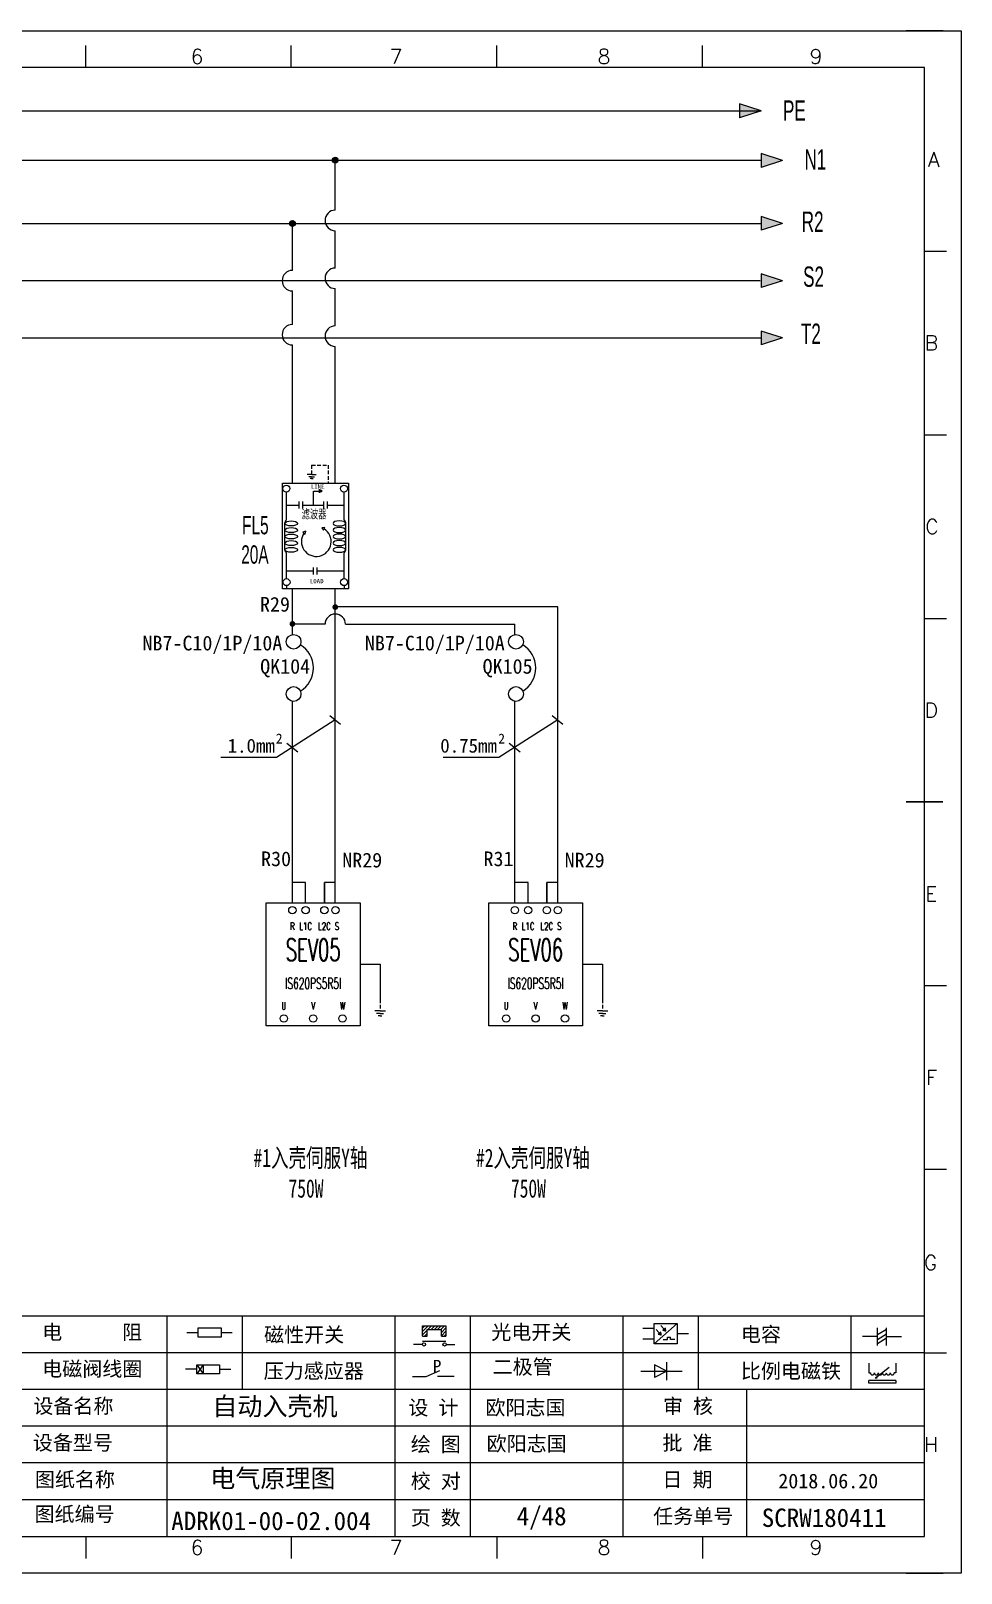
# Model space of a CAD drawing. Header units: millimetres. Extents: x 336 to 12810, y -1577 to 4105.
# Drawn here: x 7777.6 to 7904.3, y -58.4 to 151.6 of the extents above; entities that cross this region are included whole.
import ezdxf
from ezdxf.enums import TextEntityAlignment as Align

# ---------------------------------------------------------------- set-up
doc = ezdxf.new("R2010")
doc.units = ezdxf.units.MM
doc.linetypes.add('DASHED', pattern=[0.75, 0.5, -0.25])
for name, color, linetype in [('0015LEVEL_0', 7, 'Continuous'), ('AE_BOR', 1, 'Continuous'), ('MISC', 2, 'Continuous'), ('SYMS', 7, 'Continuous'), ('主图', 7, 'Continuous')]:
    doc.layers.add(name, color=color, linetype=linetype)
doc.styles.get("Standard").update_dxf_attribs({"font": ''})
doc.styles.add('STYLE1', font='italic.shx', dxfattribs={"width": 0.68, "height": 3, "bigfont": 'xc00.shx'})
doc.styles.add('WD', font='romans.shx', dxfattribs={"width": 0.8, "bigfont": 'gbcbig.shx'})
doc.styles.add('样式 0', font='')
doc.styles.add('样式 8', font='arial.ttf', dxfattribs={"width": 0.6, "height": 2.5})
doc.styles.add('汉字', font='')
doc.styles.get('Standard').set_extended_font_data('SimSun')
doc.styles.get('样式 0').set_extended_font_data('KaiTi_GB2312')
doc.styles.get('汉字').set_extended_font_data('新宋体')

# ---------------------------------------------------------------- blocks, each defined once
blk = doc.blocks.new('磁性开关')
at = {"linetype": 'ByBlock'}
h = blk.add_hatch(dxfattribs=at)
h.set_pattern_fill('ANSI31', color=256, scale=0.1, style=0)
h.paths.add_polyline_path([(-1910.88, -776.69), (-1910.88, -775.29), (-1907.69, -775.29), (-1907.69, -776.69), (-1908.31, -776.69), (-1908.31, -775.79), (-1910.25, -775.79), (-1910.25, -776.69)])
for p, q in [((-1910.88, -776.69), (-1910.88, -775.29)), ((-1910.88, -775.29), (-1907.69, -775.29)), ((-1910.88, -776.69), (-1910.25, -776.69)), ((-1910.25, -776.69), (-1910.25, -775.79)), ((-1910.25, -775.79), (-1908.31, -775.79)), ((-1908.31, -776.69), (-1908.31, -775.79)), ((-1908.31, -776.69), (-1907.69, -776.69)), ((-1907.69, -775.29), (-1907.69, -776.69)), ((-1910.91, -777.81), (-1912.09, -777.81)), ((-1910.88, -777.39), (-1907.69, -777.39)), ((-1907.66, -777.81), (-1906.48, -777.81))]:
    blk.add_line(p, q, dxfattribs=at)
for centre in [(-1910.68, -777.81), (-1907.88, -777.81)]:
    blk.add_circle(centre, 0.225, dxfattribs=at)
blk = doc.blocks.new('光电开关')
at = {"linetype": 'ByBlock'}
h = blk.add_hatch(dxfattribs=at)
h.set_pattern_fill('ANSI31', color=256, scale=0.01, style=0)
h.set_pattern_definition([(45, (0.172267, 0), (-0.0224506403, 0.0224506403), [])])
h.paths.add_polyline_path([(-1882.44, -776.34), (-1882.5, -775.91), (-1882.68, -776.07)])
h.paths.add_polyline_path([(-1882.86, -776.23), (-1882.44, -776.34), (-1882.68, -776.07)])
h.paths.add_polyline_path([(-1883.05, -776.88), (-1883.11, -776.45), (-1883.29, -776.61)])
h.paths.add_polyline_path([(-1883.47, -776.77), (-1883.05, -776.88), (-1883.29, -776.61)])
for p, q in [((-1884.01, -775.96), (-1885.56, -775.96)), ((-1880.91, -775.3), (-1884.01, -778.05)), ((-1883.75, -776.09), (-1883.05, -776.88)), ((-1883.11, -776.45), (-1883.47, -776.77)), ((-1883.05, -776.88), (-1883.47, -776.77)), ((-1883.14, -775.55), (-1882.44, -776.34)), ((-1883.05, -776.88), (-1883.11, -776.45)), ((-1882.5, -775.91), (-1882.86, -776.23)), ((-1882.44, -776.34), (-1882.86, -776.23)), ((-1882.44, -776.34), (-1882.5, -775.91)), ((-1879.37, -776.67), (-1880.91, -776.67)), ((-1884.01, -777.39), (-1885.56, -777.39)), ((-1882.78, -777.47), (-1882.23, -777.47)), ((-1882.23, -777.47), (-1882.23, -777.14)), ((-1882.23, -777.14), (-1881.78, -777.14)), ((-1881.78, -777.47), (-1881.78, -777.14)), ((-1881.23, -777.47), (-1881.78, -777.47))]:
    blk.add_line(p, q, dxfattribs=at)
blk.add_lwpolyline([(-1884.01, -775.3), (-1880.91, -775.3), (-1880.91, -778.05), (-1884.01, -778.05)], close=True, dxfattribs=at)
blk = doc.blocks.new('电磁阀线圈')
at = {"linetype": 'ByBlock'}
for p, q in [((-1854.61, -796.54), (-1856.17, -796.54)), ((-1854.61, -795.92), (-1853.75, -797.16)), ((-1853.75, -795.92), (-1854.61, -797.16)), ((-1853.75, -795.92), (-1853.75, -797.16)), ((-1851.53, -796.54), (-1849.97, -796.54))]:
    blk.add_line(p, q, dxfattribs=at)
blk.add_lwpolyline([(-1854.61, -795.92), (-1851.53, -795.92), (-1851.53, -797.16), (-1854.61, -797.16)], close=True, dxfattribs=at)
blk = doc.blocks.new('压力感应器')
at = {"linetype": 'ByBlock'}
for p, q in [((-1815.59, -777.73), (-1813.71, -776.93)), ((-1817.44, -777.73), (-1815.59, -777.73)), ((-1811.78, -777.73), (-1814.05, -777.73))]:
    blk.add_line(p, q, dxfattribs=at)
at = {"linetype": 'ByBlock', "insert": (-1814.65, -775.48), "char_height": 1.68, "width": 1.2242, "attachment_point": 1}
blk.add_mtext('{\\fNSimSun|b0|i0|c134|p49;P}', dxfattribs=at)
blk = doc.blocks.new('二极管')
at = {"linetype": 'ByBlock'}
for p, q in [((-1787.52, -776.77), (-1781.92, -776.77)), ((-1783.97, -776.77), (-1785.69, -775.9)), ((-1785.69, -775.9), (-1785.69, -777.65)), ((-1783.97, -776.77), (-1785.69, -777.65)), ((-1783.97, -777.99), (-1783.97, -775.56))]:
    blk.add_line(p, q, dxfattribs=at)
blk = doc.blocks.new('电容')
at = {"linetype": 'ByBlock'}
for p, q in [((-1756.08, -782.99), (-1756.08, -780.56)), ((-1754.86, -780.79), (-1756.08, -781.55)), ((-1754.86, -782.99), (-1754.86, -780.56)), ((-1756.08, -781.77), (-1758.13, -781.77)), ((-1754.86, -781.44), (-1756.08, -782.2)), ((-1754.86, -781.99), (-1756.08, -782.75)), ((-1754.86, -781.77), (-1752.81, -781.77))]:
    blk.add_line(p, q, dxfattribs=at)
blk = doc.blocks.new('比例电磁阀')
at = {"linetype": 'ByBlock'}
for p, q in [((-1757.26, -775.38), (-1757.26, -776.71)), ((-1757.26, -776.71), (-1757.05, -776.71)), ((-1754.5, -775.98), (-1756.35, -777.44)), ((-1753.58, -776.71), (-1753.8, -776.71)), ((-1753.58, -775.38), (-1753.58, -776.71)), ((-1753.6, -777.73), (-1757.25, -777.73)), ((-1757.25, -778.13), (-1757.25, -777.73)), ((-1753.6, -778.13), (-1757.25, -778.13)), ((-1756.35, -777.44), (-1756.25, -777.25)), ((-1756.35, -777.44), (-1756.15, -777.38)), ((-1756.15, -777.38), (-1756.25, -777.25)), ((-1753.6, -777.73), (-1753.6, -778.13))]:
    blk.add_line(p, q, dxfattribs=at)
for centre in [(-1756.78, -776.71), (-1756.24, -776.71), (-1755.7, -776.71), (-1755.15, -776.71), (-1754.61, -776.71), (-1754.07, -776.71)]:
    blk.add_arc(centre, 0.271, 180, 0, dxfattribs=at)
blk = doc.blocks.new('电阻')
at = {"linetype": 'ByBlock'}
for p, q in [((-3.09, 0), (-1.57, 0)), ((1.57, 0), (3.09, 0))]:
    blk.add_line(p, q, dxfattribs=at)
blk.add_lwpolyline([(-1.57, 0.63), (1.57, 0.63), (1.57, -0.63), (-1.57, -0.63)], close=True, dxfattribs=at)
blk = doc.blocks.new('电控横A4')
for p, q in [((292, -5), (5, -5)), ((292, -205), (292, -5)), ((10.03, -205), (289.53, -205)), ((130.8, -205), (190.75, -205)), ((190.75, -205), (259.54, -205))]:
    blk.add_line(p, q)
at = {"linetype": 'ByBlock'}
for p, q in [((292, -175), (5, -175)), ((292, -180), (5, -180)), ((292, -185), (5, -185)), ((292, -190), (5, -190)), ((292, -195), (5, -195)), ((292, -200), (168.03, -200))]:
    blk.add_line(p, q, dxfattribs=at)
at = {"color": 0, "lineweight": -2}
for p, q in [((188.84, -175), (188.84, -185)), ((199.08, -175), (199.08, -185)), ((219.89, -175), (219.89, -185)), ((230.12, -175), (230.12, -185)), ((250.93, -175), (250.93, -185)), ((261.17, -175), (261.17, -185)), ((281.98, -175), (281.98, -185)), ((188.84, -185), (188.84, -204.92)), ((219.89, -185), (219.89, -205)), ((230.12, -185), (230.12, -205)), ((250.93, -185), (250.93, -205)), ((267.79, -185), (267.79, -205))]:
    blk.add_line(p, q, dxfattribs=at)
at = {"color": 0, "ltscale": 2}
for p, q in [((292, -205), (292, -183.55)), ((259.54, -205), (289.53, -205)), ((259.54, -205), (292, -205))]:
    blk.add_line(p, q, dxfattribs=at)
at = {"layer": 'AE_BOR', "color": 1, "lineweight": 15}
for p, q in [((0, 0), (297, 0)), ((297, 0), (297, -210)), ((297, -210), (0, -210))]:
    blk.add_line(p, q, dxfattribs=at)
at = {"layer": 'AE_BOR'}
for p, q in [((177.78, -5), (177.78, -2)), ((205.78, -5), (205.78, -2)), ((233.78, -5), (233.78, -2)), ((261.78, -5), (261.78, -2)), ((292, -30), (295, -30)), ((292, -55), (295, -55)), ((292, -80), (295, -80)), ((292, -130), (295, -130)), ((292, -155), (295, -155)), ((292, -180), (295, -180)), ((177.78, -205), (177.78, -208)), ((205.78, -205), (205.78, -208)), ((233.78, -205), (233.78, -208)), ((261.78, -205), (261.78, -208))]:
    blk.add_line(p, q, dxfattribs=at)
at = {"layer": 'AE_BOR', "lineweight": 30}
for p, q in [((294.53, 0), (289.53, 0)), ((294.53, -210), (289.53, -210))]:
    blk.add_line(p, q, dxfattribs=at)
at = {"layer": 'AE_BOR', "color": 2, "lineweight": 30}
blk.add_line((289.5, -105), (294.5, -105), dxfattribs=at)
at = {"linetype": 'ByBlock'}
for name, p in [('磁性开关', (2134.53, 598.96)), ('光电开关', (2139.22, 599.27)), ('电容', (2041.69, 603.98)), ('电磁阀线圈', (2047.53, 614.3)), ('压力感应器', (2039.72, 594.52)), ('二极管', (2040.91, 594.27)), ('比例电磁阀', (2041.69, 593.98))]:
    blk.add_blockref(name, p, dxfattribs=at)
blk.add_blockref('电阻', (194.66, -177.22))
at = {"char_height": 2, "attachment_point": 1, "style": '汉字'}
for s, insert in [('{\\fKaiTi_GB2312|b0|i0|c134|p49;电      阻}', (171.86, -176.19)), ('{\\fKaiTi_GB2312|b0|i0|c134|p49;磁性开关}', (202.07, -176.53)), ('{\\fKaiTi_GB2312|b0|i0|c134|p49;光电开关}', (233.02, -176.19)), ('{\\fKaiTi_GB2312|b0|i0|c134|p49;电容}', (267, -176.48)), ('{\\fKaiTi_GB2312|b0|i0|c134|p49;电磁阀线圈}', (171.86, -181.19)), ('{\\fKaiTi_GB2312|b0|i0|c134|p49;压力感应器}', (202.02, -181.47)), ('{\\fKaiTi_GB2312|b0|i0|c134|p49;二极管}', (233.2, -180.91)), ('{\\fKaiTi_GB2312|b0|i0|c134|p49;比例电磁铁}', (267, -181.48)), ('设备名称', (170.65, -186.24)), ('{\\fKaiTi_GB2312|b0|i0|c134|p0;设 计}', (221.72, -186.46)), ('{\\fKaiTi_GB2312|b0|i0|c134|p0;审 核}', (256.39, -186.25)), ('设备型号', (170.58, -191.24)), ('{\\fKaiTi_GB2312|b0|i0|c134|p0;批 准}', (256.32, -191.25)), ('{\\fKaiTi_GB2312|b0|i0|c134|p0;绘 图}', (222.05, -191.46)), ('图纸名称', (170.86, -196.24)), ('{\\fKaiTi_GB2312|b0|i0|c134|p0;校 对}', (222.05, -196.46)), ('{\\fKaiTi_GB2312|b0|i0|c134|p0;日 期}', (256.32, -196.25)), ('图纸编号', (170.81, -200.96)), ('{\\fKaiTi_GB2312|b0|i0|c134|p0;页 数}', (222.05, -201.46)), ('任务单号', (255.06, -201.25))]:
    blk.add_mtext(s, dxfattribs=dict(at, insert=insert))
at = {"insert": (272.1, -196.45), "char_height": 2, "width": 60.2542, "attachment_point": 1}
blk.add_mtext('{\\fKaiTi_GB2312|b0|i0|c134|p49;2018.06.20}', dxfattribs=at)
at = {"layer": 'AE_BOR', "style": 'WD'}
for s, p in [('6', (192.94, -4.5)), ('7', (220.04, -4.5)), ('8', (248.37, -4.5)), ('9', (277.23, -4.5)), ('6', (192.94, -207.5)), ('7', (220.04, -207.5)), ('8', (248.37, -207.5)), ('9', (277.23, -207.5))]:
    blk.add_text(s, height=2, dxfattribs=at).set_placement(p, align=Align.CENTER)
for s, p in [('A', (294.03, -17.5)), ('B', (293.84, -42.5)), ('C', (293.93, -67.5)), ('D', (293.84, -92.5)), ('E', (293.74, -117.5)), ('F', (293.74, -142.5)), ('F', (293.74, -142.5)), ('G', (293.74, -167.72)), ('H', (293.84, -192.5))]:
    blk.add_text(s, height=2, dxfattribs=at).set_placement(p, align=Align.MIDDLE_RIGHT)
blk = doc.blocks.new('WDDOT')
blk.add_hatch(color=256).paths.add_polyline_path([(0.5, 0, 1), (-0.5, 0, 1)])
blk.add_circle((0, 0), 0.5)
blk = doc.blocks.new('SEV_Sch')
at = {"lineweight": 0}
for p, q in [((10.39, -8.37), (13.1, -8.37)), ((13.1, -8.37), (13.1, -13.16))]:
    blk.add_line(p, q, dxfattribs=at)
at = {"color": 2, "linetype": 'DASHED'}
blk.add_line((13.1, -13.16), (13.1, -14.72), dxfattribs=at)
at = {"color": 2, "lineweight": 0}
for p, q in [((13.1, -14.72), (12.37, -14.72)), ((13.11, -14.72), (13.83, -14.72))]:
    blk.add_line(p, q, dxfattribs=at)
at = {"color": 2}
for p, q in [((13.1, -15.09), (12.61, -15.09)), ((13.1, -15.39), (12.85, -15.39)), ((13.1, -15.09), (13.58, -15.09)), ((13.1, -15.39), (13.34, -15.39))]:
    blk.add_line(p, q, dxfattribs=at)
at = {"lineweight": 0}
blk.add_lwpolyline([(-2.39, 0), (10.39, 0), (10.39, -16.75), (-2.39, -16.75)], close=True, dxfattribs=at)
for centre in [(1.16, -1), (2.97, -1), (5.52, -1), (7.02, -1.01), (0, -15.75), (4, -15.75), (8, -15.75)]:
    blk.add_circle(centre, 0.5, dxfattribs=at)
at = {"lineweight": 0, "style": 'WD'}
for s, width, p in [('R', 0.7, (1.16, -3.7)), ('L1C', 0.7, (2.97, -3.7)), ('L2C', 0.7, (5.52, -3.7)), ('S', 0.7, (7.23, -3.7)), ('U', 0.6, (0, -14.52)), ('V', 0.6, (4, -14.52)), ('W', 0.6, (8, -14.52))]:
    blk.add_text(s, height=1, dxfattribs=dict(at, width=width)).set_placement(p, align=Align.CENTER)
at = {"lineweight": 0, "style": 'WD', "width": 0.8}
for tag, height, p in [('编号', 3, (4, -7.9)), ('型号', 1.5, (4, -11.72))]:
    blk.add_attdef(tag, text='', height=height, dxfattribs=at).set_placement(p, align=Align.CENTER)

msp = doc.modelspace()

# ---------------------------------------------------------------- hatches: boundary and pattern name
for points in [[(7819.431, 134.034, 1), (7818.645, 134.034, 1)], [(7877.022, 133.048), (7877.022, 134.919), (7879.941, 133.984)], [(7877.022, 126.353), (7879.941, 125.418), (7877.022, 124.483)], [(7813.591, 125.418, 1), (7812.804, 125.418, 1)], [(7877.022, 118.557), (7879.941, 117.622), (7877.022, 116.686)], [(7877.022, 110.761), (7879.941, 109.825), (7877.022, 108.89)]]:
    msp.add_hatch(color=256).paths.add_polyline_path(points)
h = msp.add_hatch(color=256)
edge = h.paths.add_edge_path()
edge.add_arc((7819.037, 73.174), 0.393, 0, 360)
h = msp.add_hatch(color=256)
edge = h.paths.add_edge_path()
edge.add_arc((7813.207, 70.89), 0.393, 0, 360)
at = {"layer": 'MISC'}
msp.add_hatch(color=256, dxfattribs=at).paths.add_polyline_path([(7874.104, 139.813), (7874.104, 141.683), (7877.022, 140.748)])

# ---------------------------------------------------------------- linework, layer by layer
for p, q in [((7877.022, 134.919), (7877.022, 133.048)), ((7879.941, 133.984), (7877.022, 134.919)), ((7879.941, 133.984), (7877.022, 133.048)), ((7877.022, 126.353), (7877.022, 124.483)), ((7879.941, 125.418), (7877.022, 126.353)), ((7725.086, 125.418), (7877.022, 125.418)), ((7879.941, 125.418), (7877.022, 124.483)), ((7725.086, 117.656), (7876.915, 117.656)), ((7877.022, 118.557), (7877.022, 116.686)), ((7879.941, 117.622), (7877.022, 118.557)), ((7879.941, 117.622), (7877.022, 116.686)), ((7723.021, 109.821), (7877.01, 109.821)), ((7877.022, 110.761), (7877.022, 108.89)), ((7879.941, 109.825), (7877.022, 110.761)), ((7879.941, 109.825), (7877.022, 108.89)), ((7849.327, 73.209), (7819.038, 73.209)), ((7817.644, 70.836), (7813.197, 70.836)), ((7820.432, 70.836), (7843.486, 70.836)), ((7819.038, 57.807), (7811.042, 52.683)), ((7849.327, 57.807), (7841.331, 52.683)), ((7811.042, 52.683), (7803.446, 52.683)), ((7841.331, 52.683), (7833.735, 52.683)), ((7815.001, 35.684), (7813.197, 35.684)), ((7815.001, 32.916), (7815.001, 35.684)), ((7819.038, 35.684), (7817.552, 35.684)), ((7817.552, 32.916), (7817.552, 35.684)), ((7817.552, 35.684), (7817.552, 32.916)), ((7845.29, 35.684), (7843.486, 35.684)), ((7845.29, 32.916), (7845.29, 35.684)), ((7849.327, 35.684), (7847.841, 35.684)), ((7847.841, 35.684), (7847.841, 32.916)), ((7847.841, 32.916), (7847.841, 35.684)), ((7817.552, 32.916), (7817.552, 32.916)), ((7847.841, 32.916), (7847.841, 32.916))]:
    msp.add_line(p, q)
at = {"color": 0}
msp.add_line((7877.022, 133.984), (7641.319, 133.984), dxfattribs=at)
at = {"color": 0, "ltscale": 2}
for p, q in [((7819.038, 127.22), (7819.038, 134.234)), ((7813.24, 125.561), (7812.847, 125.561)), ((7813.197, 119.016), (7813.197, 125.418)), ((7819.038, 119.345), (7819.038, 124.431)), ((7813.197, 111.659), (7813.197, 116.227)), ((7819.038, 111.47), (7819.038, 116.556))]:
    msp.add_line(p, q, dxfattribs=at)
at = {"linetype": 'Continuous', "lineweight": 0}
for p, q in [((7813.197, 90.06), (7813.197, 108.871)), ((7819.038, 90.06), (7819.038, 108.681)), ((7813.197, 69.441), (7813.197, 75.649)), ((7819.038, 60.693), (7819.038, 75.649)), ((7849.327, 60.693), (7849.327, 73.209)), ((7843.486, 69.441), (7843.486, 70.836)), ((7813.197, 32.916), (7813.197, 60.359)), ((7819.038, 32.916), (7819.038, 60.693)), ((7843.486, 32.916), (7843.486, 60.359)), ((7849.327, 32.916), (7849.327, 60.693))]:
    msp.add_line(p, q, dxfattribs=at)
at = {"color": 2, "linetype": 'DASHED'}
msp.add_line((7815.825, 92.511), (7815.825, 91.238), dxfattribs=at)
at = {"color": 2, "linetype": 'DASHED', "lineweight": 0}
for p, q in [((7815.825, 92.511), (7818.085, 92.511)), ((7818.085, 92.511), (7818.085, 90.06))]:
    msp.add_line(p, q, dxfattribs=at)
at = {"color": 2, "lineweight": 0}
for p, q in [((7815.825, 91.238), (7815.23, 91.238)), ((7815.834, 91.232), (7816.429, 91.232))]:
    msp.add_line(p, q, dxfattribs=at)
at = {"color": 2}
for p, q in [((7815.825, 90.931), (7815.429, 90.931)), ((7815.825, 90.687), (7815.623, 90.687)), ((7815.825, 90.931), (7816.221, 90.931)), ((7815.825, 90.687), (7816.027, 90.687))]:
    msp.add_line(p, q, dxfattribs=at)
at = {"lineweight": 0}
for p, q in [((7812.401, 76.099), (7812.401, 75.649)), ((7820.236, 76.099), (7820.236, 75.649))]:
    msp.add_line(p, q, dxfattribs=at)
msp.add_lwpolyline([(7811.851, 90.06), (7820.835, 90.06), (7820.835, 75.649), (7811.851, 75.649)], close=True)
for centre in [(7819.038, 134.034), (7813.197, 125.418)]:
    msp.add_circle(centre, 0.393)
for centre in [(7813.361, 68.454), (7843.65, 68.454), (7813.361, 61.345), (7843.65, 61.345)]:
    msp.add_circle(centre, 1, dxfattribs=at)
at = {"color": 0, "ltscale": 2}
for centre, start, end in [((7819.038, 125.825), 90, 270), ((7813.197, 117.622), 90, 270), ((7819.038, 117.95), 90, 270), ((7813.197, 110.265), 90, 270), ((7819.038, 110.075), 90, 270), ((7819.038, 70.836), 0, 180)]:
    msp.add_arc(centre, 1.394, start, end, dxfattribs=at)
at = {"lineweight": 0}
for centre in [(7812.368, 64.9), (7842.657, 64.9)]:
    msp.add_arc(centre, 3.691, 301.18201, 58.81799, dxfattribs=at)
at = {"layer": '0015LEVEL_0'}
for p, q in [((7812.401, 85.048), (7812.401, 88.831)), ((7816.059, 87.071), (7816.059, 88.982)), ((7816.059, 88.982), (7816.881, 88.982)), ((7816.881, 88.724), (7816.881, 89.239)), ((7817.002, 88.773), (7817.002, 89.19)), ((7817.111, 88.817), (7817.111, 89.146)), ((7817.22, 88.861), (7817.22, 89.102)), ((7820.236, 85.048), (7820.236, 88.831)), ((7812.401, 87.071), (7814.142, 87.071)), ((7814.142, 86.589), (7814.142, 87.554)), ((7814.624, 86.589), (7814.624, 87.554)), ((7814.624, 87.071), (7817.495, 87.071)), ((7817.495, 86.589), (7817.495, 87.554)), ((7817.977, 86.589), (7817.977, 87.554)), ((7817.977, 87.071), (7820.236, 87.071)), ((7812.18, 80.976), (7812.18, 84.651)), ((7820.457, 80.976), (7820.457, 84.651)), ((7812.401, 77.05), (7812.401, 80.58)), ((7820.236, 77.05), (7820.236, 80.58)), ((7812.401, 78.096), (7816.078, 78.096)), ((7816.078, 77.613), (7816.078, 78.579)), ((7816.559, 77.613), (7816.559, 78.579)), ((7816.559, 78.096), (7820.236, 78.096))]:
    msp.add_line(p, q, dxfattribs=at)
for points in [[(7817.201, 83.977), (7817.436, 83.632), (7817.618, 84.008)], [(7815.011, 83.522), (7814.62, 83.373), (7814.944, 83.109)]]:
    msp.add_lwpolyline(points, close=True, dxfattribs=at)
for centre in [(7812.383, 89.306), (7820.218, 89.306), (7812.401, 76.574), (7820.236, 76.574)]:
    msp.add_circle(centre, 0.476, dxfattribs=at)
for centre, radius, start, end in [((7812.646, 84.651), 0.466, 121.74768, 180), ((7819.991, 84.651), 0.466, 0, 58.25232), ((7816.456, 82.101), 2.025, 145.73827, 58.06616), ((7812.646, 80.976), 0.466, 180, 238.25232), ((7819.991, 80.976), 0.466, 301.74768, 0)]:
    msp.add_arc(centre, radius, start, end, dxfattribs=at)
for centre in [(7813.039, 84.574), (7813.039, 83.667), (7813.039, 82.787), (7813.039, 81.894), (7813.039, 80.976)]:
    msp.add_ellipse(centre, major_axis=(0.858, 0), ratio=0.3930796, dxfattribs=at)
at = {"layer": '0015LEVEL_0', "extrusion": (0, 0, -1)}
for centre in [(7819.598, 84.574), (7819.598, 83.667), (7819.598, 82.787), (7819.598, 81.894), (7819.598, 80.976)]:
    msp.add_ellipse(centre, major_axis=(-0.858, 0), ratio=0.3930796, dxfattribs=at)
at = {"layer": 'MISC'}
for p, q in [((7641.319, 140.748), (7877.022, 140.748)), ((7874.104, 141.683), (7874.104, 139.813)), ((7877.022, 140.748), (7874.104, 141.683)), ((7877.022, 140.748), (7874.104, 139.813))]:
    msp.add_line(p, q, dxfattribs=at)
at = {"layer": '主图', "linetype": 'ByBlock'}
for p, q in [((7818.283, 58.416), (7819.76, 57.226)), ((7848.572, 58.416), (7850.049, 57.226)), ((7812.444, 54.659), (7813.922, 53.469)), ((7842.733, 54.659), (7844.211, 53.469))]:
    msp.add_line(p, q, dxfattribs=at)

# ---------------------------------------------------------------- block references
msp.add_blockref('电控横A4', (7607.271, 151.639))
at = {"lineweight": 0}
ref = msp.add_blockref('SEV_Sch', (7812.035, 32.916), dxfattribs=at)
ref.add_attrib('型号', 'IS620PS5R5I', dxfattribs={"lineweight": 0, "height": 1.5, "style": 'WD', "width": 0.6}).set_placement((7816.034, 21.196), align=Align.CENTER)
ref.add_attrib('编号', 'SEV05', dxfattribs={"lineweight": 0, "height": 3, "style": 'WD', "width": 0.6}).set_placement((7816.034, 25.021), align=Align.CENTER)
ref = msp.add_blockref('SEV_Sch', (7842.323, 32.916), dxfattribs=at)
ref.add_attrib('型号', 'IS620PS5R5I', dxfattribs={"lineweight": 0, "height": 1.5, "style": 'WD', "width": 0.6}).set_placement((7846.323, 21.196), align=Align.CENTER)
ref.add_attrib('编号', 'SEV06', dxfattribs={"lineweight": 0, "height": 3, "style": 'WD', "width": 0.6}).set_placement((7846.323, 25.021), align=Align.CENTER)
at = {"layer": 'SYMS', "lineweight": -3, "xscale": 0.5, "yscale": 0.5, "zscale": 0.5}
msp.add_blockref('WDDOT', (7813.24, 125.561), dxfattribs=at)

# ---------------------------------------------------------------- texts
at = {"style": '汉字'}
for s, p in [('QK104', (7812.216, 65.109)), ('QK105', (7842.505, 65.109))]:
    msp.add_text(s, height=2, dxfattribs=at).set_placement(p, align=Align.MIDDLE_CENTER)
at = {"color": 0}
for s, p in [('1.0mm', (7804.384, 53.359)), ('0.75mm', (7833.335, 53.359))]:
    msp.add_text(s, height=1.89, dxfattribs=at).set_placement(p)
msp.add_text('4/48', height=2.5).set_placement((7843.738, -51.85))
at = {"color": 3, "char_height": 2.772, "attachment_point": 1, "style": '样式 8'}
for s, insert, width in [('N1', (7882.936, 135.516), 4.96666), ('R2', (7882.561, 127.04), 15.27425), ('S2', (7882.752, 119.556), 19.43687), ('T2', (7882.447, 111.782), 15.27425)]:
    msp.add_mtext(s, dxfattribs=dict(at, insert=insert, width=width))
at = {"color": 0, "char_height": 1.35, "width": 2.39904, "attachment_point": 1}
for insert in [(7810.945, 55.953), (7841.233, 55.953)]:
    msp.add_mtext('2', dxfattribs=dict(at, insert=insert))
at = {"color": 0, "lineweight": -2, "char_height": 2.5, "width": 32.93073, "attachment_point": 1}
for s, insert in [('{\\W0.7;\\C256;#1入壳伺服Y轴\\P    750W}', (7807.91, -0.56)), ('{\\W0.7;\\C256;#2入壳伺服Y轴\\P    750W}', (7838.199, -0.56))]:
    msp.add_mtext(s, dxfattribs=dict(at, insert=insert))
at = {"attachment_point": 1}
for s, width, insert, char_height in [('自动入壳机', 22.80454, (7802.3, -34.389), 2.5), ('欧阳志国', 22.80454, (7839.482, -34.809), 2), ('欧阳志国', 22.80454, (7839.654, -39.725), 2), ('电气原理图', 22.80454, (7802.015, -44.198), 2.5), ('ADRK01-00-02.004', 32.99572, (7796.705, -49.998), 2.5), ('SCRW180411', 32.99572, (7877.115, -49.568), 2.5)]:
    msp.add_mtext_dynamic_manual_height_columns(s, width=width, gutter_width=12.5, heights=[0], dxfattribs=dict(at, insert=insert, char_height=char_height))
at = {"lineweight": 0, "style": '样式 8', "width": 0.6}
for tag, p in [('FL5', (7809.965, 83.086)), ('20A', (7809.965, 79.086))]:
    msp.add_attdef(tag, text='', height=2.5, dxfattribs=at).set_placement(p, align=Align.RIGHT)
at = {"layer": '0015LEVEL_0', "insert": (7814.45, 86.441), "char_height": 1.18956, "attachment_point": 1, "style": 'STYLE1'}
msp.add_mtext('{\\fSimSun|b0|i0|c134|p32;滤波器}', dxfattribs=at)
at = {"layer": 'MISC', "insert": (7880.017, 142.169), "char_height": 2.772, "width": 4.96666, "attachment_point": 1, "style": '样式 8'}
msp.add_mtext('PE', dxfattribs=at)
at = {"layer": 'MISC', "color": 0, "attachment_point": 1, "style": '样式 0'}
for s, insert, char_height, width in [('{\\fSimSun|b0|i0|c134|p2;LINE}', (7815.719, 89.889), 0.59478, 1.49196), ('{\\fSimSun|b0|i0|c134|p2;LOAD}', (7815.579, 77.011), 0.59478, 1.49196), ('{\\fSimSun|b0|i0|c134|p2;NB7-C10/1P/10A}', (7792.785, 69.277), 2, 9.98661), ('{\\fSimSun|b0|i0|c134|p2;NB7-C10/1P/10A}', (7823.074, 69.277), 2, 9.98661)]:
    msp.add_mtext(s, dxfattribs=dict(at, insert=insert, char_height=char_height, width=width))
at = {"layer": 'MISC', "color": 3, "char_height": 2, "width": 5.01683, "attachment_point": 1, "style": '样式 0'}
for s, insert in [('R29', (7808.787, 74.557)), ('R30', (7808.937, 39.903)), ('R31', (7839.226, 39.903)), ('NR29', (7819.992, 39.724)), ('NR29', (7850.281, 39.724))]:
    msp.add_mtext(s, dxfattribs=dict(at, insert=insert))

doc.saveas('drawing.dxf')
